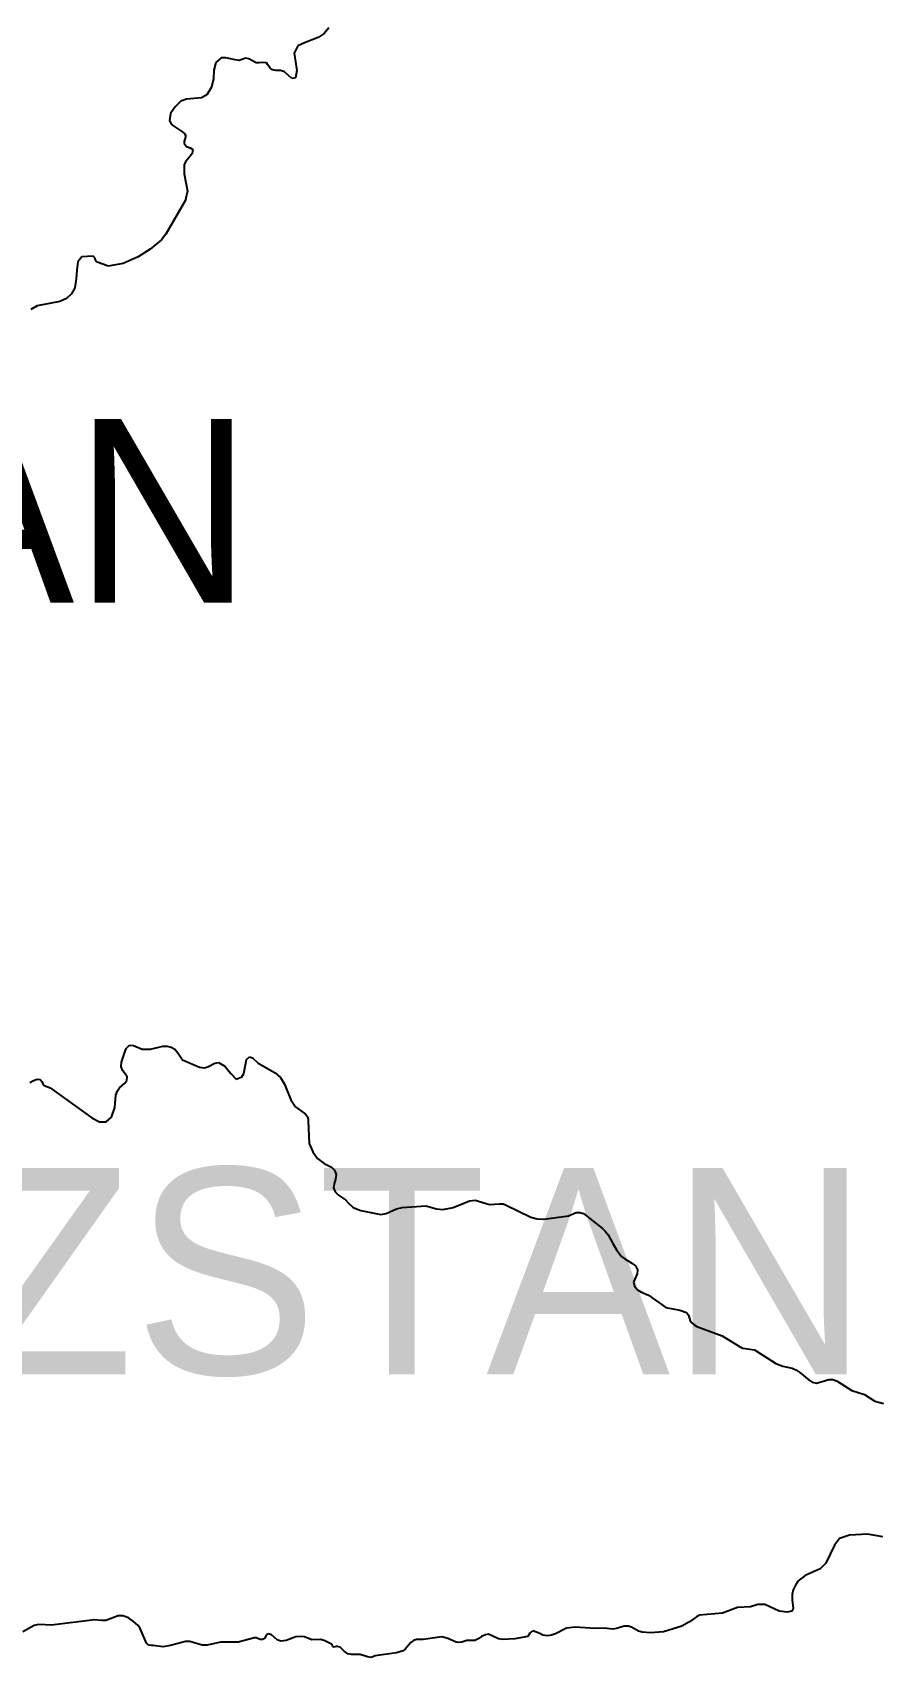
# Model space of a CAD drawing. Header units: metres. Extents: x 0 to 1325, y -1 to 773.
# Drawn here: x 939.17 to 955.57, y 217.74 to 249.26 of the extents above; entities that cross this region are included whole.
import ezdxf
from ezdxf.enums import TextEntityAlignment as Align

# ---------------------------------------------------------------- set-up
doc = ezdxf.new("R2010")
doc.units = ezdxf.units.M

msp = doc.modelspace()

# ---------------------------------------------------------------- linework, layer by layer
at = {"layer": 'SCORE'}
for points in [[(944.92, 249.348), (944.83, 249.238)], [(944.45, 249.058), (944.32, 248.998)], [(944.71, 249.158), (944.45, 249.058)], [(944.83, 249.238), (944.71, 249.158)], [(942.83, 248.768), (942.73, 248.678)], [(942.92, 248.768), (942.83, 248.768)], [(943.1, 248.728), (942.92, 248.768)], [(943.18, 248.718), (943.1, 248.728)], [(943.25, 248.738), (943.18, 248.718)], [(943.31, 248.758), (943.25, 248.738)], [(943.37, 248.748), (943.31, 248.758)], [(943.51, 248.668), (943.37, 248.748)], [(944.32, 248.998), (944.25, 248.858)], [(944.25, 248.858), (944.3, 248.518)], [(942.69, 248.528), (942.68, 248.358)], [(942.73, 248.678), (942.69, 248.528)], [(943.57, 248.668), (943.51, 248.668)], [(943.64, 248.678), (943.57, 248.668)], [(943.71, 248.668), (943.64, 248.678)], [(943.73, 248.638), (943.71, 248.668)], [(943.78, 248.568), (943.73, 248.638)], [(943.81, 248.538), (943.78, 248.568)], [(943.85, 248.528), (943.81, 248.538)], [(943.89, 248.518), (943.85, 248.528)], [(943.98, 248.518), (943.89, 248.518)], [(944.06, 248.498), (943.98, 248.518)], [(944.2, 248.368), (944.06, 248.498)], [(944.27, 248.378), (944.2, 248.368)], [(944.3, 248.518), (944.27, 248.378)], [(942.64, 248.198), (942.55, 248.048)], [(942.68, 248.358), (942.64, 248.198)], [(941.94, 247.818), (941.85, 247.688)], [(942.05, 247.928), (941.94, 247.818)], [(942.16, 247.968), (942.05, 247.928)], [(942.45, 247.988), (942.16, 247.968)], [(942.55, 248.048), (942.45, 247.988)], [(941.85, 247.688), (941.83, 247.548)], [(941.83, 247.548), (941.86, 247.478)], [(941.86, 247.478), (941.91, 247.438)], [(941.91, 247.438), (942.09, 247.328)], [(942.09, 247.328), (942.12, 247.298)], [(942.14, 247.228), (942.11, 247.148)], [(942.11, 247.148), (942.11, 247.108)], [(942.12, 247.298), (942.14, 247.268)], [(942.14, 247.268), (942.14, 247.228)], [(942.11, 247.108), (942.16, 247.048)], [(942.23, 246.858), (942.14, 246.748)], [(942.16, 247.048), (942.23, 247.018)], [(942.23, 247.018), (942.28, 246.988)], [(942.27, 246.908), (942.23, 246.858)], [(942.28, 246.988), (942.27, 246.908)], [(942.14, 246.748), (942.11, 246.688)], [(942.11, 246.688), (942.11, 246.518)], [(942.11, 246.518), (942.18, 246.178)], [(942.18, 246.178), (942.15, 246.078)], [(942.14, 246.008), (941.76, 245.348)], [(942.15, 246.078), (942.14, 246.008)], [(941.67, 245.238), (941.45, 245.058)], [(941.76, 245.348), (941.67, 245.238)], [(940.35, 244.918), (940.13, 244.908)], [(940.38, 244.888), (940.35, 244.918)], [(941.45, 245.058), (941.22, 244.908)], [(940.03, 244.648), (940.02, 244.478)], [(940.05, 244.808), (940.03, 244.648)], [(940.13, 244.908), (940.05, 244.808)], [(940.39, 244.848), (940.38, 244.888)], [(940.41, 244.808), (940.39, 244.848)], [(940.64, 244.728), (940.41, 244.808)], [(940.93, 244.778), (940.64, 244.728)], [(941.22, 244.908), (940.93, 244.778)], [(939.99, 244.308), (939.93, 244.188)], [(940.02, 244.478), (939.99, 244.308)], [(939.7, 244.038), (939.26, 243.958)], [(939.83, 244.098), (939.7, 244.038)], [(939.93, 244.188), (939.83, 244.098)], [(939.26, 243.958), (939.14, 243.888)], [(940.9, 229.288), (940.96, 229.478)], [(940.96, 229.478), (940.99, 229.548)], [(940.99, 229.548), (941.05, 229.618)], [(941.05, 229.618), (941.13, 229.608)], [(941.13, 229.608), (941.3, 229.538)], [(941.3, 229.538), (941.38, 229.538)], [(941.38, 229.538), (941.46, 229.538)], [(941.46, 229.538), (941.7, 229.598)], [(941.7, 229.598), (941.78, 229.598)], [(941.78, 229.598), (941.86, 229.578)], [(941.86, 229.578), (941.93, 229.538)], [(941.93, 229.538), (941.99, 229.468)], [(941.99, 229.468), (942.04, 229.388)], [(940.89, 229.198), (940.9, 229.288)], [(940.92, 229.118), (940.89, 229.198)], [(942.04, 229.388), (942.08, 229.328)], [(942.08, 229.328), (942.41, 229.188)], [(942.41, 229.188), (942.5, 229.178)], [(942.5, 229.178), (942.57, 229.198)], [(942.57, 229.198), (942.71, 229.268)], [(942.71, 229.268), (942.78, 229.278)], [(942.78, 229.278), (942.9, 229.208)], [(942.9, 229.208), (943.02, 229.068)], [(943.27, 229.068), (943.32, 229.338)], [(943.32, 229.338), (943.38, 229.388)], [(943.38, 229.388), (943.44, 229.368)], [(943.44, 229.368), (943.55, 229.268)], [(943.55, 229.268), (943.88, 229.078)], [(939.12, 228.888), (939.19, 228.928)], [(939.19, 228.928), (939.26, 228.958)], [(939.26, 228.958), (939.32, 228.948)], [(939.32, 228.948), (939.35, 228.908)], [(939.35, 228.908), (939.37, 228.868)], [(939.37, 228.868), (939.39, 228.838)], [(939.39, 228.838), (939.43, 228.818)], [(940.86, 228.788), (940.96, 228.878)], [(940.97, 229.058), (940.92, 229.118)], [(940.96, 228.878), (941, 228.928)], [(941.01, 228.998), (940.97, 229.058)], [(941, 228.928), (941.01, 228.998)], [(943.02, 229.068), (943.12, 228.958)], [(943.12, 228.958), (943.23, 228.998)], [(943.23, 228.998), (943.27, 229.068)], [(943.88, 229.078), (943.98, 228.988)], [(943.98, 228.988), (944.06, 228.858)], [(944.06, 228.858), (944.18, 228.558)], [(939.43, 228.818), (939.47, 228.808)], [(939.47, 228.808), (939.51, 228.788)], [(939.51, 228.788), (940.32, 228.208)], [(940.77, 228.408), (940.79, 228.648)], [(940.79, 228.648), (940.82, 228.728)], [(940.82, 228.728), (940.86, 228.788)], [(944.18, 228.558), (944.27, 228.418)], [(940.32, 228.208), (940.47, 228.128)], [(940.6, 228.128), (940.7, 228.218)], [(940.7, 228.218), (940.77, 228.408)], [(944.27, 228.418), (944.47, 228.278)], [(944.47, 228.278), (944.51, 228.218)], [(944.51, 228.218), (944.52, 228.148)], [(940.47, 228.128), (940.6, 228.128)], [(944.52, 228.148), (944.54, 227.708)], [(944.54, 227.708), (944.61, 227.548)], [(944.61, 227.548), (944.7, 227.418)], [(944.7, 227.418), (944.83, 227.318)], [(944.83, 227.318), (944.97, 227.248)], [(944.97, 227.248), (945.03, 227.188)], [(945.05, 227.018), (945.02, 226.928)], [(945.03, 227.188), (945.06, 227.108)], [(945.06, 227.108), (945.05, 227.018)], [(945.02, 226.928), (945.01, 226.848)], [(945.01, 226.848), (945.04, 226.768)], [(945.04, 226.768), (945.11, 226.708)], [(945.11, 226.708), (945.24, 226.618)], [(945.24, 226.618), (945.3, 226.548)], [(945.3, 226.548), (945.39, 226.468)], [(945.39, 226.468), (945.54, 226.408)], [(945.54, 226.408), (945.93, 226.328)], [(945.93, 226.328), (946.03, 226.348)], [(946.03, 226.348), (946.23, 226.438)], [(946.23, 226.438), (946.34, 226.468)], [(946.34, 226.468), (946.8, 226.498)], [(946.8, 226.498), (947.01, 226.438)], [(947.01, 226.438), (947.13, 226.428)], [(947.13, 226.428), (947.33, 226.468)], [(947.33, 226.468), (947.54, 226.548)], [(947.54, 226.548), (947.65, 226.598)], [(947.65, 226.598), (947.76, 226.608)], [(947.76, 226.608), (948.04, 226.528)], [(948.04, 226.528), (948.23, 226.538)], [(948.23, 226.538), (948.3, 226.538)], [(948.3, 226.538), (948.35, 226.518)], [(948.35, 226.518), (948.84, 226.278)], [(949.57, 226.308), (949.72, 226.368)], [(949.72, 226.368), (949.79, 226.368)], [(949.79, 226.368), (949.86, 226.348)], [(949.86, 226.348), (950.23, 226.058)], [(948.84, 226.278), (948.96, 226.248)], [(948.96, 226.248), (949.09, 226.238)], [(949.09, 226.238), (949.57, 226.308)], [(950.23, 226.058), (950.28, 226.008)], [(950.28, 226.008), (950.34, 225.938)], [(950.34, 225.938), (950.43, 225.768)], [(950.43, 225.768), (950.5, 225.648)], [(950.5, 225.648), (950.6, 225.518)], [(950.6, 225.518), (950.66, 225.468)], [(950.66, 225.468), (950.8, 225.388)], [(950.8, 225.388), (950.87, 225.338)], [(950.9, 225.178), (950.83, 225.018)], [(950.87, 225.338), (950.91, 225.258)], [(950.91, 225.258), (950.9, 225.178)], [(950.83, 225.018), (950.85, 224.938)], [(950.85, 224.938), (950.91, 224.868)], [(950.91, 224.868), (950.97, 224.828)], [(950.97, 224.828), (951.12, 224.768)], [(951.12, 224.768), (951.46, 224.528)], [(951.46, 224.528), (951.73, 224.478)], [(951.73, 224.478), (951.86, 224.428)], [(951.86, 224.428), (951.9, 224.378)], [(951.9, 224.378), (951.93, 224.268)], [(951.93, 224.268), (951.96, 224.228)], [(951.96, 224.228), (952.01, 224.188)], [(952.01, 224.188), (952.06, 224.158)], [(952.06, 224.158), (952.55, 223.978)], [(952.55, 223.978), (952.89, 223.768)], [(952.89, 223.768), (952.95, 223.738)], [(952.95, 223.738), (953.18, 223.708)], [(953.18, 223.708), (953.59, 223.438)], [(953.59, 223.438), (953.73, 223.388)], [(953.73, 223.388), (953.91, 223.348)], [(953.91, 223.348), (953.98, 223.318)], [(953.98, 223.318), (954.06, 223.268)], [(954.06, 223.268), (954.24, 223.118)], [(954.24, 223.118), (954.3, 223.078)], [(954.3, 223.078), (954.38, 223.058)], [(954.38, 223.058), (954.62, 223.128)], [(954.62, 223.128), (954.7, 223.128)], [(954.7, 223.128), (954.78, 223.098)], [(954.78, 223.098), (955.07, 222.918)], [(955.07, 222.918), (955.31, 222.838)], [(955.31, 222.838), (955.51, 222.708)], [(955.51, 222.708), (955.68, 222.668)], [(954.83, 220.048), (954.73, 219.918)], [(955.02, 220.108), (954.83, 220.048)], [(955.37, 220.128), (955.02, 220.108)], [(955.67, 220.078), (955.37, 220.128)], [(954.73, 219.918), (954.56, 219.568)], [(954.45, 219.458), (954.16, 219.328)], [(954.56, 219.568), (954.45, 219.458)], [(953.97, 219.128), (953.93, 219.048)], [(954.02, 219.218), (953.97, 219.128)], [(954.16, 219.328), (954.02, 219.218)], [(953.24, 218.768), (953.1, 218.718)], [(953.38, 218.768), (953.24, 218.768)], [(953.66, 218.638), (953.38, 218.768)], [(953.93, 219.048), (953.91, 218.958)], [(953.91, 218.958), (953.91, 218.858)], [(953.91, 218.858), (953.93, 218.688)], [(940.37, 218.468), (939.54, 218.368)], [(940.51, 218.458), (940.37, 218.468)], [(940.59, 218.458), (940.51, 218.458)], [(940.83, 218.548), (940.59, 218.458)], [(940.92, 218.548), (940.83, 218.548)], [(941.03, 218.508), (940.92, 218.548)], [(941.13, 218.438), (941.03, 218.508)], [(941.22, 218.358), (941.13, 218.438)], [(952.05, 218.528), (951.92, 218.428)], [(952.11, 218.558), (952.05, 218.528)], [(952.56, 218.598), (952.11, 218.558)], [(952.85, 218.708), (952.56, 218.598)], [(953.1, 218.718), (952.85, 218.708)], [(953.81, 218.618), (953.66, 218.638)], [(953.9, 218.638), (953.81, 218.618)], [(953.93, 218.688), (953.9, 218.638)], [(939.2, 218.358), (938.98, 218.238)], [(939.29, 218.378), (939.2, 218.358)], [(939.54, 218.368), (939.29, 218.378)], [(941.26, 218.298), (941.22, 218.358)], [(941.38, 218.018), (941.26, 218.298)], [(943.71, 218.178), (943.67, 218.108)], [(943.75, 218.198), (943.71, 218.178)], [(943.81, 218.178), (943.75, 218.198)], [(943.92, 218.078), (943.81, 218.178)], [(944.28, 218.138), (944.09, 218.068)], [(944.38, 218.148), (944.28, 218.138)], [(944.45, 218.138), (944.38, 218.148)], [(944.59, 218.078), (944.45, 218.138)], [(947.11, 218.138), (946.75, 218.088)], [(947.23, 218.108), (947.11, 218.138)], [(947.88, 218.148), (947.82, 218.098)], [(947.96, 218.178), (947.88, 218.148)], [(948.02, 218.188), (947.96, 218.178)], [(948.21, 218.098), (948.02, 218.188)], [(948.78, 218.148), (948.53, 218.098)], [(948.8, 218.178), (948.78, 218.148)], [(948.82, 218.208), (948.8, 218.178)], [(948.84, 218.228), (948.82, 218.208)], [(948.88, 218.258), (948.84, 218.228)], [(948.98, 218.218), (948.88, 218.258)], [(949.04, 218.188), (948.98, 218.218)], [(949.07, 218.168), (949.04, 218.188)], [(949.16, 218.158), (949.07, 218.168)], [(949.24, 218.168), (949.16, 218.158)], [(949.32, 218.198), (949.24, 218.168)], [(949.53, 218.308), (949.32, 218.198)], [(949.7, 218.328), (949.53, 218.308)], [(950.09, 218.298), (949.7, 218.328)], [(950.26, 218.308), (950.09, 218.298)], [(950.43, 218.288), (950.26, 218.308)], [(950.5, 218.298), (950.43, 218.288)], [(950.65, 218.348), (950.5, 218.298)], [(950.73, 218.348), (950.65, 218.348)], [(950.79, 218.328), (950.73, 218.348)], [(950.93, 218.248), (950.79, 218.328)], [(951, 218.228), (950.93, 218.248)], [(951.16, 218.218), (951, 218.228)], [(951.41, 218.238), (951.16, 218.218)], [(951.77, 218.348), (951.41, 218.238)], [(951.92, 218.428), (951.77, 218.348)], [(941.42, 217.978), (941.38, 218.018)], [(941.48, 217.968), (941.42, 217.978)], [(941.51, 217.968), (941.48, 217.968)], [(941.7, 217.948), (941.51, 217.968)], [(941.85, 217.968), (941.7, 217.948)], [(942.14, 218.048), (941.85, 217.968)], [(942.22, 218.048), (942.14, 218.048)], [(942.46, 217.978), (942.22, 218.048)], [(942.56, 217.978), (942.46, 217.978)], [(942.82, 218.038), (942.56, 217.978)], [(943.16, 218.038), (942.82, 218.038)], [(943.48, 218.118), (943.16, 218.038)], [(943.51, 218.118), (943.48, 218.118)], [(943.59, 218.088), (943.51, 218.118)], [(943.63, 218.088), (943.59, 218.088)], [(943.67, 218.108), (943.63, 218.088)], [(943.99, 218.058), (943.92, 218.078)], [(944.09, 218.068), (943.99, 218.058)], [(944.76, 218.088), (944.59, 218.078)], [(944.83, 218.068), (944.76, 218.088)], [(944.97, 217.998), (944.83, 218.068)], [(944.98, 217.988), (944.97, 217.998)], [(944.99, 217.968), (944.98, 217.988)], [(945, 217.948), (944.99, 217.968)], [(945.02, 217.938), (945, 217.948)], [(945.09, 217.958), (945.02, 217.938)], [(945.11, 217.948), (945.09, 217.958)], [(945.14, 217.938), (945.11, 217.948)], [(945.22, 217.858), (945.14, 217.938)], [(945.29, 217.808), (945.22, 217.858)], [(945.36, 217.798), (945.29, 217.808)], [(946.23, 217.828), (945.82, 217.768)], [(946.36, 217.868), (946.23, 217.828)], [(946.4, 217.898), (946.36, 217.868)], [(946.51, 218.028), (946.4, 217.898)], [(946.56, 218.068), (946.51, 218.028)], [(946.62, 218.088), (946.56, 218.068)], [(946.68, 218.088), (946.62, 218.088)], [(946.75, 218.088), (946.68, 218.088)], [(947.39, 218.038), (947.23, 218.108)], [(947.44, 218.028), (947.39, 218.038)], [(947.5, 218.038), (947.44, 218.028)], [(947.6, 218.068), (947.5, 218.038)], [(947.75, 218.068), (947.6, 218.068)], [(947.82, 218.098), (947.75, 218.068)], [(948.29, 218.088), (948.21, 218.098)], [(948.53, 218.098), (948.29, 218.088)], [(945.53, 217.798), (945.36, 217.798)], [(945.67, 217.748), (945.53, 217.798)], [(945.74, 217.738), (945.67, 217.748)], [(945.82, 217.768), (945.74, 217.738)]]:
    msp.add_lwpolyline(points, dxfattribs=at)

# ---------------------------------------------------------------- texts
at = {"layer": 'ENGRAVE'}
for s, height, p in [('TAJIKISTAN', 3.561, (929.928, 238.197)), ('KYRGYZSTAN', 4, (937.273, 223.233))]:
    msp.add_text(s, height=height, dxfattribs=at).set_placement(p, align=Align.CENTER)

doc.saveas('drawing.dxf')
